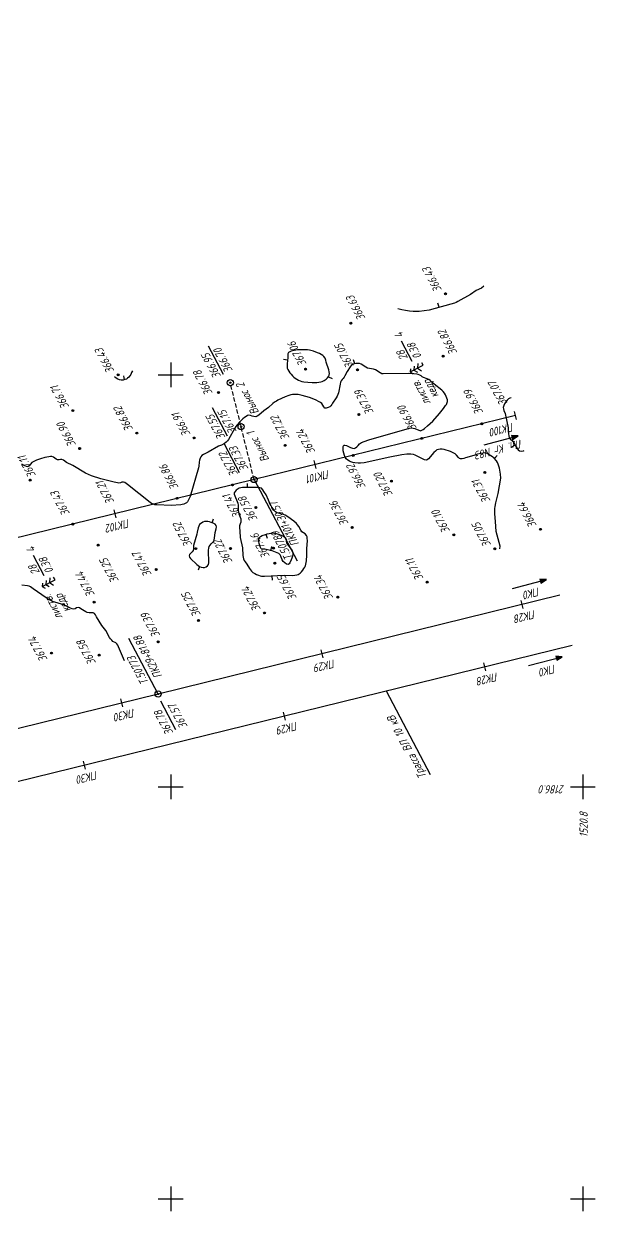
# Model space of a CAD drawing. Extents: x 1519150 to 1520806, y 2185741 to 2187019.
# Drawn here: x 1520529 to 1520806, y 2185794 to 2186370 of the extents above; entities that cross this region are included whole.
import ezdxf
from ezdxf.enums import TextEntityAlignment as Align

# ---------------------------------------------------------------- set-up
doc = ezdxf.new("R2010")
doc.units = 0
doc.linetypes.add('ИИHidden', pattern=[3, 2, -1])
for name, color, linetype, lineweight in [('ИИ_ГЕОПУНКТ_025', 7, 'Continuous', 25), ('ИИ_ГЕОСЕТКА_025', 3, 'Continuous', 25), ('ИИ_ОТМЕТКА_025', 7, 'Continuous', 25), ('ИИ_ПИКЕТАЖ_025', 7, 'Continuous', 25), ('ИИ_РЕЛЬЕФ_025', 34, 'Continuous', 25), ('ИИ_ТЕКСТ_025', 7, 'Continuous', 25), ('ИИ_ТРАССА_АД_025', 1, 'Continuous', 25), ('ИИ_ТРАССА_ЛЭП_025', 7, 'Continuous', 25), ('ИИ_ТРАССА_ТРУБ_025', 7, 'Continuous', 25), ('ИИ_УГОДЬЯ_025', 7, 'Continuous', 25)]:
    doc.layers.add(name, color=color, linetype=linetype, lineweight=lineweight)
doc.styles.add('VNIPISIMPLEXCUR', font='simplex.shx', dxfattribs={"width": 0.8, "oblique": 15})

# ---------------------------------------------------------------- blocks, each defined once
blk = doc.blocks.new('ИИ053296')
at = {"color": 0, "linetype": 'Continuous', "lineweight": 25}
blk.add_lwpolyline([(0, 0), (1, 0)], dxfattribs=at)
blk = doc.blocks.new('ИИ05012')
at = {"color": 0, "linetype": 'Continuous', "lineweight": 25, "flags": 128}
for points in [[(0, 3), (0, -3)], [(-3, 0), (3, 0)]]:
    blk.add_lwpolyline(points, dxfattribs=at)
blk = doc.blocks.new('PICKET')
at = {"color": 0, "linetype": 'Continuous', "lineweight": 25}
for p, q in [((-0.23, 0), (0.23, 0)), ((0, 0.23), (0, -0.23))]:
    blk.add_line(p, q, dxfattribs=at)
blk.add_circle((0, 0), 0.23, dxfattribs=at)
at = {"color": 0, "linetype": 'Continuous', "style": 'VNIPISIMPLEXCUR', "oblique": 15, "width": 0.8}
blk.add_attdef('OTMETKA', (1.25, 0.3), '', height=2, dxfattribs=at)
at = {"color": 8, "linetype": 'Continuous', "style": 'VNIPISIMPLEXCUR', "oblique": 15, "width": 0.8, "flags": 1}
blk.add_attdef('NOMER', (1.25, -2.7), '', height=2, dxfattribs=at)
blk = doc.blocks.new('ИИ050052Р')
at = {"linetype": 'Continuous', "lineweight": 25}
h = blk.add_hatch(color=0, dxfattribs=at)
edge = h.paths.add_edge_path()
edge.add_arc((0, 0), 0.15, 0, 360)
at = {"color": 0, "linetype": 'Continuous', "lineweight": 25}
for radius in [0.75, 0.15]:
    blk.add_circle((0, 0), radius, dxfattribs=at)
at = {"color": 0, "linetype": 'Continuous', "style": 'VNIPISIMPLEXCUR', "oblique": 15, "width": 0.8}
for tag, p in [('NUMBER', (-2, -1)), ('STATIONING', (-2, -4.4)), ('ALPHA', (-2, -7.8))]:
    blk.add_attdef(tag, text='', height=2, dxfattribs=at).set_placement(p, align=Align.RIGHT)
for tag, p in [('CENTRE', (1.45, 0.7)), ('HEIGHT', (1.45, -2.7))]:
    blk.add_attdef(tag, p, '', height=2, dxfattribs=at)
at = {"color": 253, "linetype": 'Continuous', "style": 'VNIPISIMPLEXCUR', "oblique": 15, "width": 0.8, "flags": 1}
blk.add_attdef('NOTE', text='', height=1.6, dxfattribs=at).set_placement((-2, -10.8), align=Align.RIGHT)
blk = doc.blocks.new('ИИ15001')
at = {"color": 0, "linetype": 'Continuous', "lineweight": 25}
blk.add_lwpolyline([(0, 1), (0, -1)], dxfattribs=at)
at = {"color": 0, "linetype": 'Continuous', "lineweight": 25, "style": 'VNIPISIMPLEXCUR', "oblique": 15, "width": 0.8}
blk.add_attdef('STATIONING', text='', height=2, dxfattribs=at).set_placement((0, 2), align=Align.CENTER)
at = {"color": 7, "linetype": 'Continuous', "lineweight": 25, "style": 'VNIPISIMPLEXCUR', "oblique": 15, "width": 0.8}
blk.add_attdef('HEIGHT', text='', height=2, dxfattribs=at).set_placement((0, -2), align=Align.TOP_CENTER)
blk = doc.blocks.new('ИИ053672А')
at = {"color": 0, "linetype": 'Continuous'}
for points in [[(0.7, 3.1), (0, 3.5), (-0.7, 3.1)], [(0, 3.5), (0, 0), (0.7, 0)], [(1, 0.92), (0, 1.5), (-1, 0.92)], [(0.85, 2.01), (0, 2.5), (-0.85, 2.01)]]:
    blk.add_lwpolyline(points, dxfattribs=at)
at = {"color": 0, "linetype": 'Continuous', "style": 'VNIPISIMPLEXCUR', "oblique": 15, "width": 0.8}
blk.add_attdef('RACE1', text='', height=2, dxfattribs=at).set_placement((-2, 2.25), align=Align.RIGHT)
blk.add_attdef('HEIGHT', (2, 2.25), '', height=2, dxfattribs=at)
blk.add_attdef('RACE2', text='', height=2, dxfattribs=at).set_placement((-2, 1.25), align=Align.TOP_RIGHT)
blk.add_attdef('THICKNESS', text='', height=2, dxfattribs=at).set_placement((2, 1.25), align=Align.TOP_LEFT)
blk.add_attdef('DISTANCE', text='', height=2, dxfattribs=at).set_placement((8.5, 1.75), align=Align.MIDDLE_LEFT)
blk = doc.blocks.new('ИИ15008')
at = {"linetype": 'Continuous', "lineweight": 25}
blk.add_hatch(color=0, dxfattribs=at).paths.add_polyline_path([(0, 0), (1.5, -0.5), (1.5, 0.5)])
at = {"color": 0, "linetype": 'Continuous', "lineweight": 25}
blk.add_lwpolyline([(0, 0), (1.5, -0.5), (1.5, 0.5)], close=True, dxfattribs=at)
blk.add_lwpolyline([(8.5, 0), (0, 0)], dxfattribs=at)

msp = doc.modelspace()

# ---------------------------------------------------------------- linework, layer by layer
at = {"layer": 'ИИ_ГЕОПУНКТ_025'}
for points in [[(1520625.569, 2186200.17), (1520618.302, 2186213.964)], [(1520627.571, 2186170.225), (1520620.305, 2186184.019)], [(1520633.4, 2186152.471), (1520626.133, 2186166.265)], [(1520640.49, 2186149.16), (1520661.306, 2186109.646)], [(1520593.92, 2186045.07), (1520579.684, 2186072.094)], [(1520602.565, 2186027.744), (1520595.299, 2186041.538)]]:
    msp.add_lwpolyline(points, dxfattribs=at)
at = {"layer": 'ИИ_РЕЛЬЕФ_025'}
for points, elevation in [([(1520751.897, 2186242.962), (1520750.802, 2186242.133), (1520748.191, 2186240.868), (1520745.512, 2186239.073), (1520739.402, 2186235.546), (1520738.599, 2186235.181), (1520737.666, 2186234.833), (1520735.909, 2186234.351), (1520725.425, 2186231.452), (1520720.54, 2186230.797), (1520719.542, 2186230.732), (1520717.638, 2186230.768), (1520715.84, 2186230.934), (1520714.005, 2186231.213), (1520712.135, 2186231.605), (1520710.228, 2186232.11)], 366.5), ([(1520759.787, 2186115.594), (1520759.859, 2186116.774), (1520757.961, 2186123.884), (1520757.603, 2186128.76), (1520757.268, 2186132.474), (1520757.238, 2186134.267), (1520757.284, 2186135.135), (1520757.393, 2186136.083), (1520757.755, 2186137.914), (1520758.942, 2186142.358), (1520760.133, 2186149.814), (1520760.007, 2186151.727), (1520759.737, 2186153.737), (1520759.534, 2186154.731), (1520759.279, 2186155.692), (1520758.966, 2186156.602), (1520758.591, 2186157.44), (1520758.148, 2186158.189), (1520756.903, 2186159.522), (1520756.204, 2186160.18), (1520755.418, 2186160.746), (1520754.611, 2186161.24), (1520753.813, 2186161.648), (1520753.052, 2186161.956), (1520752.358, 2186162.15), (1520748.932, 2186161.431), (1520747.052, 2186160.892), (1520743.126, 2186159.636), (1520742.23, 2186159.415), (1520741.41, 2186159.275), (1520740.685, 2186159.24), (1520740.078, 2186159.33), (1520739.583, 2186159.884), (1520738.679, 2186161.085), (1520738.051, 2186161.661), (1520737.403, 2186162.029), (1520735.723, 2186162.811), (1520734.756, 2186163.179), (1520733.748, 2186163.499), (1520732.732, 2186163.748), (1520731.739, 2186163.902), (1520730.804, 2186163.938), (1520729.958, 2186163.832), (1520729.195, 2186163.516), (1520728.456, 2186162.976), (1520727.74, 2186162.278), (1520725.107, 2186159.246), (1520724.507, 2186158.761), (1520723.93, 2186158.518), (1520723.19, 2186158.714), (1520722.466, 2186158.985), (1520718.697, 2186160.994), (1520717.757, 2186161.324), (1520716.553, 2186161.507), (1520715.959, 2186161.526), (1520714.598, 2186161.465), (1520712.179, 2186161.163), (1520706.382, 2186160.021), (1520693.932, 2186157.256), (1520692.046, 2186157.159), (1520691.042, 2186157.185), (1520689.287, 2186157.365), (1520688.359, 2186157.516), (1520687.486, 2186157.732), (1520686.733, 2186158.032), (1520685.888, 2186158.547), (1520685.183, 2186159.193), (1520684.628, 2186160.035), (1520684.291, 2186160.886), (1520683.98, 2186161.986), (1520683.742, 2186163.183), (1520683.626, 2186164.322), (1520683.68, 2186165.251), (1520683.953, 2186165.816), (1520684.489, 2186165.902), (1520685.275, 2186165.635), (1520687.216, 2186164.686), (1520688.184, 2186164.328), (1520689.024, 2186164.265), (1520689.741, 2186164.563), (1520690.321, 2186165.087), (1520690.907, 2186165.746), (1520691.64, 2186166.447), (1520692.662, 2186167.096), (1520693.849, 2186167.616), (1520696.093, 2186168.421), (1520715.957, 2186174.115), (1520716.851, 2186174.248), (1520717.653, 2186174.137), (1520718.525, 2186173.882), (1520721.268, 2186172.896), (1520721.823, 2186173.124), (1520722.45, 2186173.48), (1520723.138, 2186173.953), (1520724.658, 2186175.19), (1520727.139, 2186177.573), (1520730.387, 2186181.163), (1520732.415, 2186183.691), (1520733.418, 2186185.093), (1520733.783, 2186185.668), (1520734.044, 2186186.142), (1520734.344, 2186187.127), (1520734.246, 2186187.874), (1520733.723, 2186189.439), (1520733.317, 2186190.257), (1520732.795, 2186191.081), (1520732.164, 2186191.9), (1520731.583, 2186192.52), (1520730.144, 2186193.756), (1520726.934, 2186196.223), (1520725.913, 2186197.254), (1520725.323, 2186197.7), (1520724.481, 2186198.064), (1520722.592, 2186198.626), (1520722.012, 2186199.003), (1520721.505, 2186199.447), (1520720.897, 2186199.881), (1520720.02, 2186200.229), (1520719.429, 2186200.355), (1520717.961, 2186200.526), (1520715.201, 2186200.623), (1520703.13, 2186200.448), (1520702.439, 2186200.553), (1520701.726, 2186200.914), (1520699.413, 2186202.492), (1520698.483, 2186202.752), (1520696.486, 2186203.033), (1520695.512, 2186203.292), (1520694.727, 2186203.693), (1520692.442, 2186205.233), (1520691.678, 2186205.508), (1520689.908, 2186205.532), (1520689.054, 2186205.306), (1520688.258, 2186204.975), (1520687.651, 2186204.487), (1520687.113, 2186203.834), (1520685.615, 2186201.593), (1520684.577, 2186199.46), (1520684.198, 2186198.828), (1520683.702, 2186198.279), (1520683.177, 2186197.798), (1520682.7, 2186197.125), (1520682.427, 2186196.395), (1520682.21, 2186195.479), (1520681.433, 2186191.253), (1520681.146, 2186190.383), (1520680.767, 2186189.6), (1520680.341, 2186188.902), (1520678.552, 2186186.31), (1520678.137, 2186185.636), (1520677.695, 2186185.018), (1520677.181, 2186184.538), (1520676.381, 2186184.111), (1520675.503, 2186183.836), (1520674.734, 2186183.881), (1520674.254, 2186184.423), (1520673.895, 2186185.301), (1520673.262, 2186186.161), (1520672.709, 2186186.557), (1520672.017, 2186186.967), (1520670.324, 2186187.799), (1520667.421, 2186188.949), (1520665.561, 2186189.555), (1520663.755, 2186190.032), (1520661.915, 2186190.383), (1520661.011, 2186190.465), (1520660.087, 2186190.468), (1520659.119, 2186190.38), (1520658.279, 2186190.226), (1520657.389, 2186189.996), (1520655.533, 2186189.354), (1520653.695, 2186188.553), (1520652.019, 2186187.695), (1520651.285, 2186187.275), (1520650.397, 2186186.678), (1520649.617, 2186186.042), (1520647.465, 2186184.066), (1520645.218, 2186182.458), (1520642.829, 2186180.436), (1520642.034, 2186179.897), (1520641.241, 2186179.596), (1520640.427, 2186179.722), (1520639.608, 2186179.929), (1520638.783, 2186180.237), (1520637.951, 2186180.454), (1520637.282, 2186180.216), (1520636.572, 2186179.819), (1520635.836, 2186179.293), (1520635.088, 2186178.665), (1520633.614, 2186177.221), (1520632.268, 2186175.72), (1520631.674, 2186174.944), (1520631.108, 2186174.064), (1520628.112, 2186168.609), (1520627.648, 2186168.003), (1520626.859, 2186167.252), (1520626.104, 2186166.735), (1520624.659, 2186165.936), (1520623.277, 2186165.341), (1520618.27, 2186162.495), (1520616.628, 2186161.731), (1520615.853, 2186161.314), (1520615.171, 2186160.827), (1520614.629, 2186160.234), (1520614.246, 2186159.485), (1520614.013, 2186158.623), (1520613.879, 2186157.686), (1520613.711, 2186155.736), (1520613.578, 2186154.799), (1520609.402, 2186140.91), (1520608.146, 2186138.406), (1520607.637, 2186137.803), (1520606.359, 2186137.29), (1520605.585, 2186137.097), (1520604.849, 2186136.976), (1520600.249, 2186136.635), (1520593.236, 2186136.817), (1520592.373, 2186136.954), (1520591.597, 2186137.161), (1520590.739, 2186137.541), (1520590.002, 2186138.018), (1520579.072, 2186146.825), (1520578.345, 2186147.314), (1520577.687, 2186147.683), (1520577.111, 2186147.91), (1520576.306, 2186147.917), (1520575.664, 2186147.643), (1520574.891, 2186147.476), (1520574.192, 2186147.532), (1520572.532, 2186147.86), (1520566.122, 2186149.462), (1520561.511, 2186151.021), (1520558.653, 2186152.256), (1520552.498, 2186156.065), (1520549.393, 2186157.427), (1520547.964, 2186158.506), (1520547.228, 2186158.864), (1520546.529, 2186158.862), (1520545.816, 2186158.746), (1520545.088, 2186158.754), (1520544.457, 2186159.073), (1520543.845, 2186159.576), (1520543.161, 2186160.064), (1520542.312, 2186160.334), (1520541.641, 2186160.342), (1520540.834, 2186160.259), (1520538.941, 2186159.871), (1520536.886, 2186159.27), (1520534.924, 2186158.561), (1520533.307, 2186157.846), (1520532.707, 2186157.518), (1520531.906, 2186156.716), (1520531.387, 2186155.87), (1520530.77, 2186155.377), (1520530.082, 2186155.426), (1520529.315, 2186155.756), (1520527.734, 2186156.583)], 367), ([(1520581.439, 2186202.021), (1520581.047, 2186201.057), (1520580.62, 2186200.205), (1520580.156, 2186199.466), (1520579.657, 2186198.838), (1520579.122, 2186198.323), (1520578.551, 2186197.919), (1520577.743, 2186197.661), (1520576.898, 2186197.451), (1520576.03, 2186197.444), (1520575.225, 2186197.563), (1520574.317, 2186197.875), (1520573.475, 2186198.39), (1520572.697, 2186199.107)], 366.5), ([(1520765.206, 2186188.796), (1520764.64, 2186188.716), (1520763.862, 2186188.277), (1520763.284, 2186187.705), (1520762.647, 2186186.907), (1520762.048, 2186185.986), (1520761.579, 2186185.047), (1520761.335, 2186184.195), (1520761.453, 2186183.434), (1520761.647, 2186182.68), (1520762.265, 2186181.197), (1520763.818, 2186174.341), (1520763.912, 2186171.308), (1520764.017, 2186170.383), (1520764.253, 2186169.61), (1520764.758, 2186168.921), (1520766.044, 2186167.863), (1520768.106, 2186164.231), (1520768.654, 2186163.535), (1520769.243, 2186163.092), (1520770.164, 2186163.002), (1520771.121, 2186163.141), (1520771.486, 2186163.242)], 367), ([(1520577.553, 2186061.097), (1520574.709, 2186067.982), (1520574.345, 2186068.713), (1520573.912, 2186069.346), (1520573.334, 2186069.857), (1520572.005, 2186070.629), (1520571.373, 2186071.158), (1520570.867, 2186071.793), (1520570.386, 2186072.539), (1520568.545, 2186075.894), (1520566.543, 2186078.323), (1520564.027, 2186082.567), (1520563.601, 2186083.431), (1520563.067, 2186084.208), (1520562.368, 2186084.429), (1520560.49, 2186084.483), (1520559.534, 2186084.644), (1520558.795, 2186084.971), (1520556.488, 2186086.459), (1520555.766, 2186086.841), (1520555.104, 2186087.025), (1520554.324, 2186086.853), (1520553.618, 2186086.459), (1520552.825, 2186086.264), (1520552.145, 2186086.389), (1520551.397, 2186086.666), (1520548.179, 2186088.287), (1520542.672, 2186090.042), (1520541.839, 2186090.409), (1520541.022, 2186090.841), (1520539.51, 2186091.814), (1520533.27, 2186096.099), (1520532.042, 2186097.07), (1520531.335, 2186097.454), (1520530.549, 2186097.653), (1520527.841, 2186097.869)], 367.5)]:
    msp.add_lwpolyline(points, dxfattribs=dict(at, elevation=elevation))
for points, elevation in [([(1520656.71, 2186207.175), (1520656.568, 2186205.223), (1520656.53, 2186203.273), (1520656.833, 2186202.548), (1520657.268, 2186201.788), (1520657.806, 2186201.02), (1520658.417, 2186200.271), (1520659.072, 2186199.565), (1520659.741, 2186198.93), (1520660.394, 2186198.391), (1520661.165, 2186197.863), (1520661.955, 2186197.435), (1520662.788, 2186197.093), (1520663.687, 2186196.821), (1520664.675, 2186196.605), (1520666.515, 2186196.374), (1520668.668, 2186196.283), (1520670.851, 2186196.358), (1520671.864, 2186196.466), (1520672.777, 2186196.625), (1520673.555, 2186196.838), (1520674.542, 2186197.292), (1520675.393, 2186197.88), (1520676.083, 2186198.524), (1520676.589, 2186199.146), (1520676.954, 2186199.876), (1520677.045, 2186200.724), (1520676.954, 2186201.483), (1520676.723, 2186202.381), (1520675.503, 2186206.228), (1520675.26, 2186207.161), (1520674.925, 2186208.058), (1520674.357, 2186208.869), (1520673.76, 2186209.382), (1520673.012, 2186209.871), (1520672.15, 2186210.329), (1520671.21, 2186210.752), (1520669.235, 2186211.465), (1520667.376, 2186211.964), (1520666.385, 2186212.121), (1520665.404, 2186212.177), (1520661.515, 2186212.059), (1520659.167, 2186211.625), (1520658.505, 2186211.45), (1520657.773, 2186211.185), (1520657.162, 2186210.831), (1520656.91, 2186210.147), (1520656.813, 2186209.208), (1520656.777, 2186208.166)], 367), ([(1520648.595, 2186136.701), (1520648.16, 2186137.48), (1520647.39, 2186139.154), (1520646.3, 2186141.736), (1520645.272, 2186143.448), (1520644.668, 2186144.212), (1520644.005, 2186144.914), (1520643.282, 2186145.188), (1520642.429, 2186145.328), (1520641.483, 2186145.371), (1520634.822, 2186145.241), (1520633.993, 2186145.148), (1520633.252, 2186144.926), (1520631.778, 2186144.003), (1520631.212, 2186143.389), (1520630.856, 2186142.691), (1520630.853, 2186141.997), (1520631.093, 2186141.2), (1520632.32, 2186138.549), (1520632.583, 2186137.7), (1520632.7, 2186136.805), (1520632.752, 2186134.159), (1520632.853, 2186133.305), (1520633.08, 2186132.489), (1520633.998, 2186130.119), (1520634.121, 2186129.39), (1520633.987, 2186128.524), (1520633.686, 2186127.714), (1520633.464, 2186126.781), (1520633.429, 2186125.968), (1520633.519, 2186124.092), (1520633.756, 2186121.12), (1520634.771, 2186116.047), (1520635.061, 2186112.31), (1520635.19, 2186111.451), (1520635.385, 2186110.683), (1520635.702, 2186109.947), (1520636.09, 2186109.307), (1520636.91, 2186108.085), (1520638.177, 2186105.951), (1520639.177, 2186104.662), (1520639.916, 2186104.098), (1520640.775, 2186103.59), (1520641.683, 2186103.148), (1520642.568, 2186102.782), (1520643.359, 2186102.505), (1520644.148, 2186102.328), (1520645.601, 2186102.194), (1520655.137, 2186102.762), (1520659.335, 2186102.662), (1520660.294, 2186102.72), (1520661.162, 2186102.86), (1520661.913, 2186103.107), (1520662.799, 2186103.661), (1520663.52, 2186104.38), (1520664.12, 2186105.18), (1520664.641, 2186105.975), (1520665.036, 2186106.659), (1520665.353, 2186107.36), (1520665.607, 2186108.084), (1520665.811, 2186108.837), (1520665.954, 2186109.689), (1520666.102, 2186112.385), (1520666.072, 2186115.503), (1520666.318, 2186119.641), (1520666.296, 2186120.564), (1520666.191, 2186121.376), (1520665.977, 2186122.043), (1520665.328, 2186122.786), (1520664.485, 2186123.27), (1520663.691, 2186123.862), (1520663.161, 2186124.605), (1520662.213, 2186126.336), (1520661.594, 2186127.187), (1520661.035, 2186127.762), (1520659.707, 2186128.889), (1520656.797, 2186131.116), (1520655.519, 2186131.892), (1520654.808, 2186132.228), (1520651.545, 2186132.95), (1520650.877, 2186133.484), (1520650.253, 2186134.181), (1520649.669, 2186134.985), (1520649.118, 2186135.843)], 367.5), ([(1520612.667, 2186122.722), (1520611.11, 2186117.122), (1520611.025, 2186115.57), (1520610.847, 2186114.8), (1520610.405, 2186114.125), (1520609.204, 2186112.788), (1520608.967, 2186112.135), (1520609.187, 2186111.511), (1520609.697, 2186110.898), (1520612.638, 2186107.919), (1520613.288, 2186107.448), (1520614.042, 2186107.043), (1520614.868, 2186106.689), (1520615.687, 2186106.466), (1520616.419, 2186106.452), (1520617.179, 2186106.752), (1520617.86, 2186107.295), (1520618.348, 2186107.957), (1520618.545, 2186108.799), (1520618.361, 2186114.911), (1520618.436, 2186115.848), (1520618.643, 2186116.664), (1520619.1, 2186117.394), (1520619.68, 2186118.008), (1520620.297, 2186118.584), (1520620.867, 2186119.202), (1520621.137, 2186119.952), (1520621.305, 2186120.783), (1520621.629, 2186123.412), (1520622.096, 2186125.293), (1520622.244, 2186126.191), (1520622.105, 2186126.944), (1520621.544, 2186127.544), (1520620.679, 2186128.022), (1520619.708, 2186128.385), (1520618.826, 2186128.642), (1520618.021, 2186128.807), (1520617.246, 2186128.811), (1520616.477, 2186128.742), (1520615.62, 2186128.426), (1520614.006, 2186127.33), (1520613.604, 2186126.609), (1520613.32, 2186125.713), (1520612.901, 2186123.694)], 367.5), ([(1520650.048, 2186114.25), (1520649.212, 2186114.519), (1520645.523, 2186115.341), (1520644.702, 2186115.38), (1520643.966, 2186115.6), (1520643.513, 2186116.242), (1520643.195, 2186117.157), (1520642.97, 2186118.098), (1520642.797, 2186119.08), (1520642.736, 2186120.093), (1520642.949, 2186120.942), (1520643.528, 2186121.515), (1520644.367, 2186121.932), (1520646.054, 2186122.562), (1520646.89, 2186122.82), (1520647.764, 2186123.035), (1520648.634, 2186123.183), (1520649.455, 2186123.237), (1520650.313, 2186123.17), (1520651.146, 2186122.996), (1520652.75, 2186122.465), (1520654.425, 2186121.814), (1520655.181, 2186121.399), (1520655.74, 2186120.888), (1520656.005, 2186120.154), (1520656.053, 2186119.304), (1520656.243, 2186118.393), (1520656.634, 2186117.7), (1520658.444, 2186115.407), (1520658.938, 2186114.613), (1520659.216, 2186113.826), (1520659.227, 2186112.936), (1520659.115, 2186112.002), (1520658.855, 2186111.079), (1520658.536, 2186110.23), (1520657.863, 2186108.806), (1520657.457, 2186108.219), (1520656.967, 2186107.921), (1520656.191, 2186108.089), (1520655.332, 2186108.702), (1520654.528, 2186109.386), (1520654.107, 2186110.129), (1520653.523, 2186111.942), (1520653.073, 2186112.687), (1520652.447, 2186113.206), (1520651.709, 2186113.606), (1520650.897, 2186113.938)], 367.5)]:
    msp.add_lwpolyline(points, close=True, dxfattribs=dict(at, elevation=elevation))
at = {"layer": 'ИИ_ТЕКСТ_025'}
msp.add_lwpolyline([(1520726.045, 2186005.901), (1520704.664, 2186046.49)], dxfattribs=at)
at = {"layer": 'ИИ_ТРАССА_АД_025'}
msp.add_lwpolyline([(1520788.745, 2186093.003), (1520593.92, 2186045.07), (1520308.07, 2185974.79), (1520074.18, 2185917.27), (1519887.27, 2185871.313)], dxfattribs=at)
at = {"layer": 'ИИ_ТРАССА_ЛЭП_025'}
msp.add_lwpolyline([(1520794.734, 2186068.629), (1519899.27, 2185848.528)], dxfattribs=at)
at = {"layer": 'ИИ_ТРАССА_ТРУБ_025', "color": 4}
msp.add_lwpolyline([(1520767.29, 2186180.317), (1520640.49, 2186149.16), (1520353.58, 2186078.63), (1520064.45, 2186007.56), (1519823.89, 2185948.39), (1519297.92, 2186946.834)], dxfattribs=at)
at = {"layer": 'ИИ_ТРАССА_ТРУБ_025', "color": 4, "linetype": 'ИИHidden', "flags": 128}
msp.add_lwpolyline([(1520640.49, 2186149.16), (1520634.18, 2186174.8), (1520628.92, 2186196.19)], dxfattribs=at)
at = {"layer": 'ИИ_УГОДЬЯ_025'}
for points in [[(1520717.243, 2186206.489), (1520712.055, 2186216.338)], [(1520538.648, 2186102.408), (1520533.46, 2186112.256)]]:
    msp.add_lwpolyline(points, dxfattribs=at)

# ---------------------------------------------------------------- block references
at = {"layer": 'ИИ_ГЕОПУНКТ_025'}
ref = msp.add_blockref('ИИ050052Р', (1520628.92, 2186196.19, 366.7), dxfattribs=dict(at, xscale=2, yscale=2, zscale=2, rotation=117.7797222222222))
ref.add_attrib('NUMBER', 'Вынос 2', dxfattribs={"layer": '0', "color": 0, "linetype": 'Continuous', "height": 4, "rotation": 117.779722, "style": 'VNIPISIMPLEXCUR', "oblique": 15, "width": 0.8}).set_placement((1520635.204, 2186196.636), align=Align.RIGHT)
ref.add_attrib('CENTRE', '366.95', (1520624.52, 2186199.404), dxfattribs={"layer": '0', "color": 0, "linetype": 'Continuous', "height": 4, "rotation": 117.779722, "style": 'VNIPISIMPLEXCUR', "oblique": 15, "width": 0.8})
ref.add_attrib('HEIGHT', '366.70', (1520630.201, 2186202.154), dxfattribs={"layer": '0', "color": 0, "linetype": 'Continuous', "height": 4, "rotation": 117.779722, "style": 'VNIPISIMPLEXCUR', "oblique": 15, "width": 0.8})
ref = msp.add_blockref('ИИ050052Р', (1520634.18, 2186174.8, 367.15), dxfattribs=dict(at, xscale=2, yscale=2, zscale=2, rotation=117.7797222222222))
ref.add_attrib('NUMBER', 'Вынос 1', dxfattribs={"layer": '0', "color": 0, "linetype": 'Continuous', "height": 4, "rotation": 117.779722, "style": 'VNIPISIMPLEXCUR', "oblique": 15, "width": 0.8}).set_placement((1520640.419, 2186173.161), align=Align.RIGHT)
ref.add_attrib('CENTRE', '367.55', (1520626.653, 2186169.715), dxfattribs={"layer": '0', "color": 0, "linetype": 'Continuous', "height": 4, "rotation": 117.779722, "style": 'VNIPISIMPLEXCUR', "oblique": 15, "width": 0.8})
ref.add_attrib('HEIGHT', '367.15', (1520632.088, 2186172.578), dxfattribs={"layer": '0', "color": 0, "linetype": 'Continuous', "height": 4, "rotation": 117.779722, "style": 'VNIPISIMPLEXCUR', "oblique": 15, "width": 0.8})
ref = msp.add_blockref('ИИ050052Р', (1520640.49, 2186149.16, 367.33), dxfattribs=dict(at, xscale=2, yscale=2, zscale=2, rotation=117.7797222222222))
ref.add_attrib('NUMBER', 'Т.50789', dxfattribs={"layer": '0', "color": 0, "linetype": 'Continuous', "height": 4, "rotation": 117.779722, "style": 'VNIPISIMPLEXCUR', "oblique": 15, "width": 0.8}).set_placement((1520652.217, 2186124.71), align=Align.RIGHT)
ref.add_attrib('CENTRE', '367.72', (1520632.779, 2186151.852), dxfattribs={"layer": '0', "color": 0, "linetype": 'Continuous', "height": 4, "rotation": 117.779722, "style": 'VNIPISIMPLEXCUR', "oblique": 15, "width": 0.8})
ref.add_attrib('HEIGHT', '367.33', (1520637.836, 2186154.468), dxfattribs={"layer": '0', "color": 0, "linetype": 'Continuous', "height": 4, "rotation": 117.779722, "style": 'VNIPISIMPLEXCUR', "oblique": 15, "width": 0.8})
ref.add_attrib('STATIONING', 'ПК101+30.57', dxfattribs={"layer": '0', "color": 0, "linetype": 'Continuous', "height": 4, "rotation": 117.779722, "style": 'VNIPISIMPLEXCUR', "oblique": 15, "width": 0.8}).set_placement((1520651.379, 2186139.009), align=Align.RIGHT)
ref = msp.add_blockref('ИИ050052Р', (1520593.92, 2186045.07, 367.57), dxfattribs=dict(at, xscale=2, yscale=2, zscale=2, rotation=117.7797222222222))
ref.add_attrib('NUMBER', 'Т.50773', dxfattribs={"layer": '0', "color": 0, "linetype": 'Continuous', "height": 4, "rotation": 117.779722, "style": 'VNIPISIMPLEXCUR', "oblique": 15, "width": 0.8}).set_placement((1520582.384, 2186064.007), align=Align.RIGHT)
ref.add_attrib('CENTRE', '367.78', (1520601.401, 2186026.291), dxfattribs={"layer": '0', "color": 0, "linetype": 'Continuous', "height": 4, "rotation": 117.779722, "style": 'VNIPISIMPLEXCUR', "oblique": 15, "width": 0.8})
ref.add_attrib('HEIGHT', '367.57', (1520608.302, 2186029.443), dxfattribs={"layer": '0', "color": 0, "linetype": 'Continuous', "height": 4, "rotation": 117.779722, "style": 'VNIPISIMPLEXCUR', "oblique": 15, "width": 0.8})
ref.add_attrib('STATIONING', 'ПК29+81.88', dxfattribs={"layer": '0', "color": 0, "linetype": 'Continuous', "height": 4, "rotation": 117.779722, "style": 'VNIPISIMPLEXCUR', "oblique": 15, "width": 0.8}).set_placement((1520585.425, 2186073.943), align=Align.RIGHT)
at = {"layer": 'ИИ_ГЕОСЕТКА_025', "xscale": 2, "yscale": 2, "zscale": 2}
for p in [(1520600, 2186200), (1520600, 2186000), (1520800, 2186000), (1520600, 2185800), (1520800, 2185800)]:
    msp.add_blockref('ИИ05012', p, dxfattribs=at)
at = {"layer": 'ИИ_ОТМЕТКА_025', "xscale": 2, "yscale": 2, "zscale": 2, "rotation": 117.7797222222222}
for p, values in [((1520733.36, 2186239.36, 366.43), {'OTMETKA': '366.43'}), ((1520574.479, 2186199.982, 366.43), {'OTMETKA': '366.43'}), ((1520690.683, 2186202.437, 367.05), {'OTMETKA': '367.05'}), ((1520552.55, 2186182.63, 366.71), {'OTMETKA': '366.71'}), ((1520583.53, 2186171.75, 366.82), {'OTMETKA': '366.82'}), ((1520555.84, 2186164.21, 366.9), {'OTMETKA': '366.90'}), ((1520611.38, 2186169.35, 366.91), {'OTMETKA': '366.91'}), ((1520688.09, 2186125.93, 367.36), {'OTMETKA': '367.36'}), ((1520779.39, 2186125.01, 366.64), {'OTMETKA': '366.64'}), ((1520737.35, 2186122.33, 367.1), {'OTMETKA': '367.10'}), ((1520612.244, 2186115.645, 367.52), {'OTMETKA': '367.52'}), ((1520757.299, 2186115.579, 367.05), {'OTMETKA': '367.05'}), ((1520724.43, 2186099.36, 367.11), {'OTMETKA': '367.11'}), ((1520645.48, 2186084.4, 367.24), {'OTMETKA': '367.24'})]:
    msp.add_blockref('PICKET', p, dxfattribs=at).add_auto_attribs(values)
at = {"layer": 'ИИ_ОТМЕТКА_025'}
ref = msp.add_blockref('PICKET', (1520687.36, 2186225.05, 366.63), dxfattribs=dict(at, xscale=2, yscale=2, zscale=2, rotation=117.7797222222222))
ref.add_attrib('OTMETKA', '366.63', (1520694.604, 2186227.551, 366.63), dxfattribs={"layer": '0', "color": 0, "linetype": 'Continuous', "height": 4, "rotation": 117.779722, "style": 'VNIPISIMPLEXCUR', "oblique": 15, "width": 0.8})
ref = msp.add_blockref('PICKET', (1520732.23, 2186209.01, 366.82), dxfattribs=dict(at, xscale=2, yscale=2, zscale=2, rotation=117.7797222222222))
ref.add_attrib('OTMETKA', '366.82', (1520739.186, 2186210.837, 366.82), dxfattribs={"layer": '0', "color": 0, "linetype": 'Continuous', "height": 4, "rotation": 117.779722, "style": 'VNIPISIMPLEXCUR', "oblique": 15, "width": 0.8})
ref = msp.add_blockref('PICKET', (1520665.495, 2186202.752, 367.06), dxfattribs=dict(at, xscale=2, yscale=2, zscale=2, rotation=117.7797222222222))
ref.add_attrib('OTMETKA', '367.06', (1520666.066, 2186205.377, 367.06), dxfattribs={"layer": '0', "color": 0, "linetype": 'Continuous', "height": 4, "rotation": 117.779722, "style": 'VNIPISIMPLEXCUR', "oblique": 15, "width": 0.8})
ref = msp.add_blockref('PICKET', (1520623.15, 2186191.41, 366.78), dxfattribs=dict(at, xscale=2, yscale=2, zscale=2, rotation=117.7797222222222))
ref.add_attrib('OTMETKA', '366.78', (1520620.473, 2186191.192, 366.78), dxfattribs={"layer": '0', "color": 0, "linetype": 'Continuous', "height": 4, "rotation": 117.779722, "style": 'VNIPISIMPLEXCUR', "oblique": 15, "width": 0.8})
ref = msp.add_blockref('PICKET', (1520691.37, 2186180.74, 367.39), dxfattribs=dict(at, xscale=2, yscale=2, zscale=2, rotation=117.7797222222222))
ref.add_attrib('OTMETKA', '367.39', (1520698.606, 2186181.841, 367.39), dxfattribs={"layer": '0', "color": 0, "linetype": 'Continuous', "height": 4, "rotation": 117.779722, "style": 'VNIPISIMPLEXCUR', "oblique": 15, "width": 0.8})
ref = msp.add_blockref('PICKET', (1520751.013, 2186176.264, 366.99), dxfattribs=dict(at, xscale=2, yscale=2, zscale=2, rotation=117.7797222222222))
ref.add_attrib('OTMETKA', '366.99', (1520751.735, 2186181.829, 366.99), dxfattribs={"layer": '0', "color": 0, "linetype": 'Continuous', "height": 4, "rotation": 117.779722, "style": 'VNIPISIMPLEXCUR', "oblique": 15, "width": 0.8})
ref = msp.add_blockref('PICKET', (1520721.861, 2186169.154, 366.9), dxfattribs=dict(at, xscale=2, yscale=2, zscale=2, rotation=117.7797222222222))
ref.add_attrib('OTMETKA', '366.90', (1520719.489, 2186174.173, 366.9), dxfattribs={"layer": '0', "color": 0, "linetype": 'Continuous', "height": 4, "rotation": 117.779722, "style": 'VNIPISIMPLEXCUR', "oblique": 15, "width": 0.8})
ref = msp.add_blockref('PICKET', (1520655.54, 2186165.76, 367.22), dxfattribs=dict(at, xscale=2, yscale=2, zscale=2, rotation=117.7797222222222))
ref.add_attrib('OTMETKA', '367.22', (1520657.803, 2186169.488, 367.22), dxfattribs={"layer": '0', "color": 0, "linetype": 'Continuous', "height": 4, "rotation": 117.779722, "style": 'VNIPISIMPLEXCUR', "oblique": 15, "width": 0.8})
ref = msp.add_blockref('PICKET', (1520531.839, 2186148.877, 367.11), dxfattribs=dict(at, xscale=2, yscale=2, zscale=2, rotation=117.7797222222222))
ref.add_attrib('OTMETKA', '367.11', (1520534.709, 2186151.242, 367.11), dxfattribs={"layer": '0', "color": 0, "linetype": 'Continuous', "height": 4, "rotation": 117.779722, "style": 'VNIPISIMPLEXCUR', "oblique": 15, "width": 0.8})
ref = msp.add_blockref('PICKET', (1520688.542, 2186160.885, 366.92), dxfattribs=dict(at, xscale=2, yscale=2, zscale=2, rotation=117.7797222222222))
ref.add_attrib('OTMETKA', '366.92', (1520694.761, 2186145.696, 366.92), dxfattribs={"layer": '0', "color": 0, "linetype": 'Continuous', "height": 4, "rotation": 117.779722, "style": 'VNIPISIMPLEXCUR', "oblique": 15, "width": 0.8})
ref = msp.add_blockref('PICKET', (1520603.072, 2186140.076, 366.86), dxfattribs=dict(at, xscale=2, yscale=2, zscale=2, rotation=117.7797222222222))
ref.add_attrib('OTMETKA', '366.86', (1520603.936, 2186145.392, 366.86), dxfattribs={"layer": '0', "color": 0, "linetype": 'Continuous', "height": 4, "rotation": 117.779722, "style": 'VNIPISIMPLEXCUR', "oblique": 15, "width": 0.8})
ref = msp.add_blockref('PICKET', (1520752.45, 2186152.62, 367.31), dxfattribs=dict(at, xscale=2, yscale=2, zscale=2, rotation=117.7797222222222))
ref.add_attrib('OTMETKA', '367.31', (1520755.24, 2186138.931, 367.31), dxfattribs={"layer": '0', "color": 0, "linetype": 'Continuous', "height": 4, "rotation": 117.779722, "style": 'VNIPISIMPLEXCUR', "oblique": 15, "width": 0.8})
ref = msp.add_blockref('PICKET', (1520707.07, 2186148.41, 367.2), dxfattribs=dict(at, xscale=2, yscale=2, zscale=2, rotation=117.7797222222222))
ref.add_attrib('OTMETKA', '367.20', (1520707.837, 2186141.945, 367.2), dxfattribs={"layer": '0', "color": 0, "linetype": 'Continuous', "height": 4, "rotation": 117.779722, "style": 'VNIPISIMPLEXCUR', "oblique": 15, "width": 0.8})
ref = msp.add_blockref('PICKET', (1520552.572, 2186127.537, 367.43), dxfattribs=dict(at, xscale=2, yscale=2, zscale=2, rotation=117.7797222222222))
ref.add_attrib('OTMETKA', '367.43', (1520551.184, 2186132.699, 367.43), dxfattribs={"layer": '0', "color": 0, "linetype": 'Continuous', "height": 4, "rotation": 117.779722, "style": 'VNIPISIMPLEXCUR', "oblique": 15, "width": 0.8})
ref = msp.add_blockref('PICKET', (1520630.062, 2186146.546, 367.41), dxfattribs=dict(at, xscale=2, yscale=2, zscale=2, rotation=117.7797222222222))
ref.add_attrib('OTMETKA', '367.41', (1520634.343, 2186131.692, 367.41), dxfattribs={"layer": '0', "color": 0, "linetype": 'Continuous', "height": 4, "rotation": 117.779722, "style": 'VNIPISIMPLEXCUR', "oblique": 15, "width": 0.8})
ref = msp.add_blockref('PICKET', (1520641.389, 2186135.559, 367.58), dxfattribs=dict(at, xscale=2, yscale=2, zscale=2, rotation=117.7797222222222))
ref.add_attrib('OTMETKA', '367.58', (1520642.27, 2186129.971, 367.58), dxfattribs={"layer": '0', "color": 0, "linetype": 'Continuous', "height": 4, "rotation": 117.779722, "style": 'VNIPISIMPLEXCUR', "oblique": 15, "width": 0.8})
ref = msp.add_blockref('PICKET', (1520629.07, 2186115.68, 367.22), dxfattribs=dict(at, xscale=2, yscale=2, zscale=2, rotation=117.7797222222222))
ref.add_attrib('OTMETKA', '367.22', (1520630.096, 2186109.314, 367.22), dxfattribs={"layer": '0', "color": 0, "linetype": 'Continuous', "height": 4, "rotation": 117.779722, "style": 'VNIPISIMPLEXCUR', "oblique": 15, "width": 0.8})
ref = msp.add_blockref('PICKET', (1520649.898, 2186115.838, 367.46), dxfattribs=dict(at, xscale=2, yscale=2, zscale=2, rotation=117.7797222222222))
ref.add_attrib('OTMETKA', '367.46', (1520648.188, 2186112.037, 367.46), dxfattribs={"layer": '0', "color": 0, "linetype": 'Continuous', "height": 4, "rotation": 117.779722, "style": 'VNIPISIMPLEXCUR', "oblique": 15, "width": 0.8})
ref = msp.add_blockref('PICKET', (1520564.81, 2186117.32, 367.25), dxfattribs=dict(at, xscale=2, yscale=2, zscale=2, rotation=117.7797222222222))
ref.add_attrib('OTMETKA', '367.25', (1520574.932, 2186100.122, 367.25), dxfattribs={"layer": '0', "color": 0, "linetype": 'Continuous', "height": 4, "rotation": 117.779722, "style": 'VNIPISIMPLEXCUR', "oblique": 15, "width": 0.8})
ref = msp.add_blockref('PICKET', (1520593.03, 2186105.49, 367.47), dxfattribs=dict(at, xscale=2, yscale=2, zscale=2, rotation=117.7797222222222))
ref.add_attrib('OTMETKA', '367.47', (1520590.876, 2186103.175, 367.47), dxfattribs={"layer": '0', "color": 0, "linetype": 'Continuous', "height": 4, "rotation": 117.779722, "style": 'VNIPISIMPLEXCUR', "oblique": 15, "width": 0.8})
ref = msp.add_blockref('PICKET', (1520650.59, 2186108.55, 367.65), dxfattribs=dict(at, xscale=2, yscale=2, zscale=2, rotation=117.7797222222222))
ref.add_attrib('OTMETKA', '367.65', (1520661.268, 2186091.756, 367.65), dxfattribs={"layer": '0', "color": 0, "linetype": 'Continuous', "height": 4, "rotation": 117.779722, "style": 'VNIPISIMPLEXCUR', "oblique": 15, "width": 0.8})
ref = msp.add_blockref('PICKET', (1520562.839, 2186089.652, 367.44), dxfattribs=dict(at, xscale=2, yscale=2, zscale=2, rotation=117.7797222222222))
ref.add_attrib('OTMETKA', '367.44', (1520563.265, 2186093.322, 367.44), dxfattribs={"layer": '0', "color": 0, "linetype": 'Continuous', "height": 4, "rotation": 117.779722, "style": 'VNIPISIMPLEXCUR', "oblique": 15, "width": 0.8})
ref = msp.add_blockref('PICKET', (1520681.15, 2186092.13, 367.34), dxfattribs=dict(at, xscale=2, yscale=2, zscale=2, rotation=117.7797222222222))
ref.add_attrib('OTMETKA', '367.34', (1520678.946, 2186091.806, 367.34), dxfattribs={"layer": '0', "color": 0, "linetype": 'Continuous', "height": 4, "rotation": 117.779722, "style": 'VNIPISIMPLEXCUR', "oblique": 15, "width": 0.8})
ref = msp.add_blockref('PICKET', (1520613.5, 2186080.72, 367.25), dxfattribs=dict(at, xscale=2, yscale=2, zscale=2, rotation=117.7797222222222))
ref.add_attrib('OTMETKA', '367.25', (1520614.724, 2186083.647, 367.25), dxfattribs={"layer": '0', "color": 0, "linetype": 'Continuous', "height": 4, "rotation": 117.779722, "style": 'VNIPISIMPLEXCUR', "oblique": 15, "width": 0.8})
ref = msp.add_blockref('PICKET', (1520593.96, 2186070.36, 367.39), dxfattribs=dict(at, xscale=2, yscale=2, zscale=2, rotation=117.7797222222222))
ref.add_attrib('OTMETKA', '367.39', (1520595.013, 2186073.645, 367.39), dxfattribs={"layer": '0', "color": 0, "linetype": 'Continuous', "height": 4, "rotation": 117.779722, "style": 'VNIPISIMPLEXCUR', "oblique": 15, "width": 0.8})
ref = msp.add_blockref('PICKET', (1520542.14, 2186064.96, 367.74), dxfattribs=dict(at, xscale=2, yscale=2, zscale=2, rotation=117.7797222222222))
ref.add_attrib('OTMETKA', '367.74', (1520540.352, 2186061.916, 367.74), dxfattribs={"layer": '0', "color": 0, "linetype": 'Continuous', "height": 4, "rotation": 117.779722, "style": 'VNIPISIMPLEXCUR', "oblique": 15, "width": 0.8})
ref = msp.add_blockref('PICKET', (1520565.31, 2186063.94, 367.58), dxfattribs=dict(at, xscale=2, yscale=2, zscale=2, rotation=117.7797222222222))
ref.add_attrib('OTMETKA', '367.58', (1520563.835, 2186060.307, 367.58), dxfattribs={"layer": '0', "color": 0, "linetype": 'Continuous', "height": 4, "rotation": 117.779722, "style": 'VNIPISIMPLEXCUR', "oblique": 15, "width": 0.8})
at = {"layer": 'ИИ_ПИКЕТАЖ_025', "color": 4}
ref = msp.add_blockref('ИИ15001', (1520767.29, 2186180.317, 367.07), dxfattribs=dict(at, xscale=1.999999999999999, yscale=1.999999999999999, zscale=1.999999999999999, rotation=193.8052))
ref.add_attrib('STATIONING', 'ПК100', dxfattribs={"layer": '0', "color": 0, "linetype": 'Continuous', "lineweight": 25, "height": 4, "rotation": 193.8052, "style": 'VNIPISIMPLEXCUR', "oblique": 15, "width": 0.8}).set_placement((1520760.353, 2186175.389), align=Align.CENTER)
ref.add_attrib('HEIGHT', '367.07', dxfattribs={"layer": '0', "color": 7, "linetype": 'Continuous', "lineweight": 25, "height": 4, "rotation": 117.779722, "style": 'VNIPISIMPLEXCUR', "oblique": 15, "width": 0.8}).set_placement((1520756.976, 2186190.061), align=Align.TOP_CENTER)
ref = msp.add_blockref('ИИ15001', (1520670.179, 2186156.455, 367.24), dxfattribs=dict(at, xscale=1.999999999999999, yscale=1.999999999999999, zscale=1.999999999999999, rotation=193.8052))
ref.add_attrib('STATIONING', 'ПК101', dxfattribs={"layer": '0', "color": 0, "linetype": 'Continuous', "lineweight": 25, "height": 4, "rotation": 193.8052, "style": 'VNIPISIMPLEXCUR', "oblique": 15, "width": 0.8}).set_placement((1520671.133, 2186152.571), align=Align.CENTER)
ref.add_attrib('HEIGHT', '367.24', dxfattribs={"layer": '0', "color": 7, "linetype": 'Continuous', "lineweight": 25, "height": 4, "rotation": 117.779722, "style": 'VNIPISIMPLEXCUR', "oblique": 15, "width": 0.8}).set_placement((1520663.764, 2186166.517), align=Align.TOP_CENTER)
ref = msp.add_blockref('ИИ15001', (1520573.069, 2186132.586, 367.21), dxfattribs=dict(at, xscale=2, yscale=2, zscale=2, rotation=193.8109))
ref.add_attrib('STATIONING', 'ПК102', dxfattribs={"layer": '0', "color": 0, "linetype": 'Continuous', "lineweight": 25, "height": 4, "rotation": 193.8109, "style": 'VNIPISIMPLEXCUR', "oblique": 15, "width": 0.8}).set_placement((1520574.024, 2186128.702), align=Align.CENTER)
ref.add_attrib('HEIGHT', '367.21', dxfattribs={"layer": '0', "color": 7, "linetype": 'Continuous', "lineweight": 25, "height": 4, "rotation": 117.779722, "style": 'VNIPISIMPLEXCUR', "oblique": 15, "width": 0.8}).set_placement((1520566.438, 2186141.827), align=Align.TOP_CENTER)
at = {"layer": 'ИИ_ПИКЕТАЖ_025', "color": 1, "xscale": 2, "yscale": 2, "zscale": 2}
for p, rotation, values in [((1520770.537, 2186088.524), 193.8222, {'STATIONING': 'ПК28'}), ((1520673.433, 2186064.633), 193.8222, {'STATIONING': 'ПК29'}), ((1520576.328, 2186040.745), 193.8129, {'STATIONING': 'ПК30'})]:
    msp.add_blockref('ИИ15001', p, dxfattribs=dict(at, rotation=rotation)).add_auto_attribs(values)
at = {"layer": 'ИИ_ПИКЕТАЖ_025', "xscale": 2, "yscale": 2, "zscale": 2, "rotation": 193.8093}
for p, values in [((1520752.394, 2186058.222), {'STATIONING': 'ПК28'}), ((1520655.284, 2186034.353), {'STATIONING': 'ПК29'}), ((1520558.174, 2186010.484), {'STATIONING': 'ПК30'})]:
    msp.add_blockref('ИИ15001', p, dxfattribs=at).add_auto_attribs(values)
at = {"layer": 'ИИ_РЕЛЬЕФ_025'}
for p, xscale, yscale, zscale, rotation in [((1520730.226, 2186232.78, 366.5), 2, 2, 2, 105.4580600659119), ((1520656.71, 2186207.175, 367), 2, 2, 2, 171.5105988154056), ((1520689.354, 2186205.386, 367), 2, 2, 2, 110.1733694659118), ((1520577.545, 2186197.612, 366.5), 2, 2, 2, 99.45263708591185), ((1520676.513, 2186199.052, 367), 2, 2, 2, 333.2255480559117), ((1520767.15, 2186165.915, 367), 2, 2, 2, 209.5729903059118), ((1520757.081, 2186159.332, 367), 1.999999999999999, 1.999999999999999, 1.999999999999999, 45.80703605591183), ((1520637.355, 2186145.291, 367.5), 1.999999999999999, 1.999999999999999, 1.999999999999999, 91.1167835559118), ((1520620.181, 2186128.208, 367.5), 2, 2, 2, 71.60228312591185), ((1520646.21, 2186122.61, 367.5), 2, 2, 2, 286.1702288759118), ((1520648.63, 2186114.648, 367.5), 2, 2, 2, 77.43790518591186), ((1520614.039, 2186107.044, 367.5), 1.999999999999999, 1.999999999999999, 1.999999999999999, 247.5720300159119), ((1520649.11, 2186102.403, 367.5), 1.999999999999999, 1.999999999999999, 1.999999999999999, 273.4060905959118)]:
    msp.add_blockref('ИИ053296', p, dxfattribs=dict(at, xscale=xscale, yscale=yscale, zscale=zscale, rotation=rotation))
at = {"layer": 'ИИ_ТЕКСТ_025', "xscale": 1.999999999999997, "yscale": 1.999999999999997, "zscale": 1.999999999999997, "rotation": 194.6652416136583}
for p in [(1520768.568, 2186170.365), (1520782.287, 2186100.63), (1520790.014, 2186063.156)]:
    msp.add_blockref('ИИ15008', p, dxfattribs=at)
at = {"layer": 'ИИ_УГОДЬЯ_025'}
ref = msp.add_blockref('ИИ053672А', (1520722.471, 2186204.64), dxfattribs=dict(at, xscale=2, yscale=2, zscale=2, rotation=117.7741666666666))
ref.add_attrib('RACE1', 'листв.', dxfattribs={"layer": '0', "color": 0, "linetype": 'Continuous', "height": 4, "rotation": 117.774167, "style": 'VNIPISIMPLEXCUR', "oblique": 15, "width": 0.8}).set_placement((1520720.222, 2186197.82), align=Align.RIGHT)
ref.add_attrib('RACE2', 'кедр', dxfattribs={"layer": '0', "color": 0, "linetype": 'Continuous', "height": 4, "rotation": 117.774167, "style": 'VNIPISIMPLEXCUR', "oblique": 15, "width": 0.8}).set_placement((1520722.224, 2186196.376), align=Align.TOP_RIGHT)
ref.add_attrib('HEIGHT', '28', (1520715.203, 2186208.232), dxfattribs={"layer": '0', "color": 0, "linetype": 'Continuous', "height": 4, "rotation": 117.774167, "style": 'VNIPISIMPLEXCUR', "oblique": 15, "width": 0.8})
ref.add_attrib('THICKNESS', '0.38', dxfattribs={"layer": '0', "color": 0, "linetype": 'Continuous', "height": 4, "rotation": 117.774167, "style": 'VNIPISIMPLEXCUR', "oblique": 15, "width": 0.8}).set_placement((1520718.395, 2186207.014), align=Align.TOP_LEFT)
ref.add_attrib('DISTANCE', '4', dxfattribs={"layer": '0', "color": 0, "linetype": 'Continuous', "height": 4, "rotation": 117.774167, "style": 'VNIPISIMPLEXCUR', "oblique": 15, "width": 0.8}).set_placement((1520711.452, 2186218.051), align=Align.MIDDLE_LEFT)
ref = msp.add_blockref('ИИ053672А', (1520543.876, 2186100.558), dxfattribs=dict(at, xscale=2, yscale=2, zscale=2, rotation=117.7741666666666))
ref.add_attrib('RACE1', 'листв.', dxfattribs={"layer": '0', "color": 0, "linetype": 'Continuous', "height": 4, "rotation": 117.774167, "style": 'VNIPISIMPLEXCUR', "oblique": 15, "width": 0.8}).set_placement((1520541.627, 2186093.739), align=Align.RIGHT)
ref.add_attrib('RACE2', 'кедр', dxfattribs={"layer": '0', "color": 0, "linetype": 'Continuous', "height": 4, "rotation": 117.774167, "style": 'VNIPISIMPLEXCUR', "oblique": 15, "width": 0.8}).set_placement((1520543.629, 2186092.294), align=Align.TOP_RIGHT)
ref.add_attrib('HEIGHT', '28', (1520536.608, 2186104.15), dxfattribs={"layer": '0', "color": 0, "linetype": 'Continuous', "height": 4, "rotation": 117.774167, "style": 'VNIPISIMPLEXCUR', "oblique": 15, "width": 0.8})
ref.add_attrib('THICKNESS', '0.38', dxfattribs={"layer": '0', "color": 0, "linetype": 'Continuous', "height": 4, "rotation": 117.774167, "style": 'VNIPISIMPLEXCUR', "oblique": 15, "width": 0.8}).set_placement((1520539.8, 2186102.933), align=Align.TOP_LEFT)
ref.add_attrib('DISTANCE', '4', dxfattribs={"layer": '0', "color": 0, "linetype": 'Continuous', "height": 4, "rotation": 117.774167, "style": 'VNIPISIMPLEXCUR', "oblique": 15, "width": 0.8}).set_placement((1520532.857, 2186113.969), align=Align.MIDDLE_LEFT)

# ---------------------------------------------------------------- texts
at = {"layer": 'ИИ_ГЕОСЕТКА_025', "color": 7, "style": 'VNIPISIMPLEXCUR', "oblique": 15, "width": 0.8}
for s, rotation, p in [('2186.0', 180, (1520791.068, 2186000.786)), ('1520.8', 90, (1520802.353, 2185975.514))]:
    msp.add_text(s, height=4, rotation=rotation, dxfattribs=at).set_placement(p)
at = {"layer": 'ИИ_ТЕКСТ_025', "style": 'VNIPISIMPLEXCUR', "oblique": 15, "width": 0.8}
for s, rotation, p in [('Пл. Кг N83', 194.665316, (1520769.967, 2186168.665)), ('ПК0', 194.665316, (1520778.481, 2186096.876)), ('ПК0', 194.665316, (1520786.208, 2186059.402)), ('Трасса ВЛ 10 кВ', 117.779722, (1520724.224, 2186005.103))]:
    msp.add_text(s, height=4, rotation=rotation, dxfattribs=at).set_placement(p)

doc.saveas('drawing.dxf')
